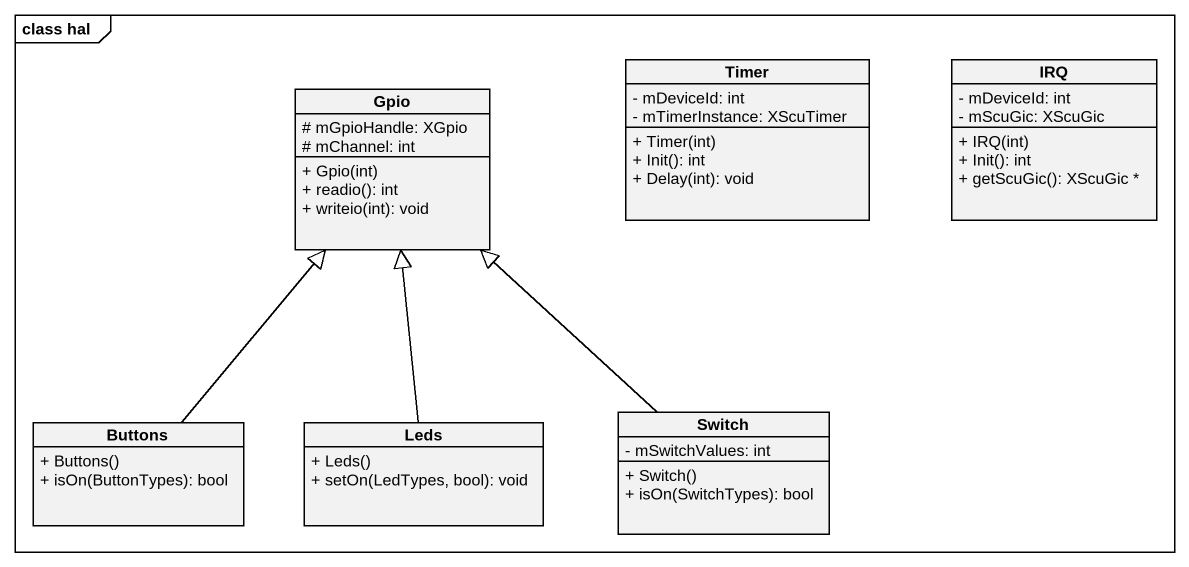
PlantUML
@startuml
mainframe class hal
hide circle
hide empty members
skinparam classAttributeIconSize 0
class Timer {
  - mDeviceId: int
  - mTimerInstance: XScuTimer
  + Timer(int)
  + Init(): int
  + Delay(int): void
}
class IRQ {
  - mDeviceId: int
  - mScuGic: XScuGic
  + IRQ(int)
  + Init(): int
  + getScuGic(): XScuGic *
}
class Gpio {
  # mGpioHandle: XGpio
  # mChannel: int
  + Gpio(int)
  + readio(): int
  + writeio(int): void
}
class Switch {
  - mSwitchValues: int
  + Switch()
  + isOn(SwitchTypes): bool
}
class Buttons {
  + Buttons()
  + isOn(ButtonTypes): bool
}
class Leds {
  + Leds()
  + setOn(LedTypes, bool): void
}
Switch -up-|> Gpio
Buttons -up-|> Gpio
Leds -up-|> Gpio
@enduml
